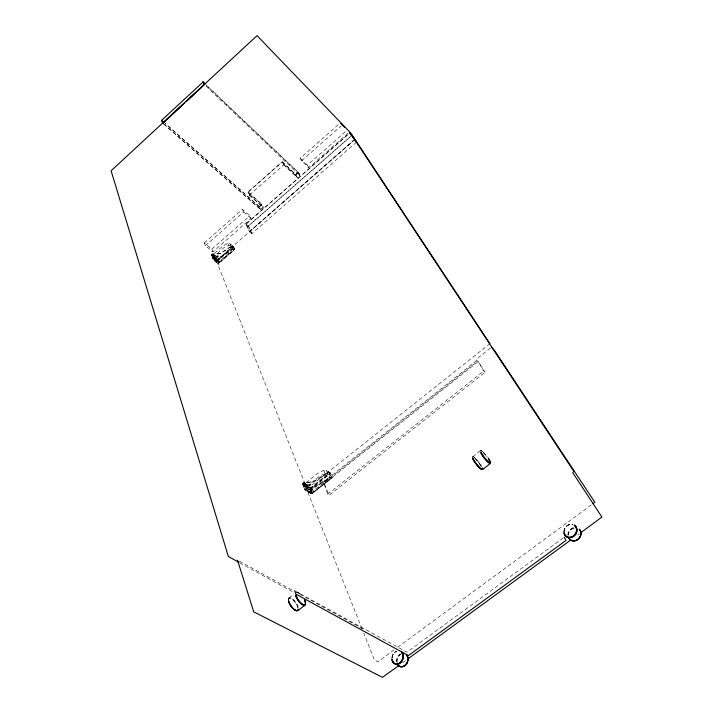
<?xml version="1.0" encoding="UTF-8"?>
<svg xmlns="http://www.w3.org/2000/svg" width="713" height="713" viewBox="0 0 713 713"><rect width="100%" height="100%" fill="white"/><g stroke="black" fill="none" stroke-linecap="round" stroke-linejoin="round"><path stroke-width="0.53" stroke-dasharray="3.56 2.67" d="M212.937 258.685L212.946 257.429L214.265 257.01L216.993 259.229L218.677 262.536L219.426 262.803L234.711 249.443L233.632 246.903L231.975 245.709L220.281 253.489L212.224 253.953A1.007 0.802 -20.7 0 0 211.681 254.354L211.636 255.53L217.492 260.343C223.071 273.177 209.738 253.186 214.845 257.527L214.738 258.302L213.561 258.721A0.936 0.74 -20.8 0 1 213.196 258.391L214.239 257.482A0.936 0.74 -20.8 0 1 214.64 257.767L213.463 258.471A0.936 0.74 -20.8 0 1 213.098 258.142L213.151 258.249M218.909 264.042L217.946 262.509L229.657 252.393L232.999 247.509L232.162 245.539L229.836 243.614L227.839 243.427L223.116 245.718L213.196 254.425L214.417 255.414L215.21 257.402L213.882 258.569L218.214 262.393L217.42 260.397L213.089 256.573C215.29 252.509 215.674 258.552 214.355 255.486M214.613 259.746L219.426 262.803L217.839 259.541L213.98 256.422L223.935 247.696L228.668 245.406L230.664 245.584L232.999 247.509M214.31 260.004L214.952 261.43L218.624 264.282M213.508 257.117L213.454 256.6L214.087 259.291L215.014 260.076M214.158 257.099L221.618 256.778L233.222 249.024L234.711 249.443M303.016 484.1A1.185 0.766 -22.6 0 0 303.435 484.412L304.308 484.332A0.909 0.588 -22.6 0 0 304.816 483.931L304.843 483.289A1.185 0.766 -22.6 0 0 304.371 483.022L303.15 483.45L303.177 484.501A1.185 0.766 -22.6 0 0 303.595 484.813L304.469 484.733A0.909 0.588 -22.6 0 0 304.977 484.332L305.004 483.69A1.185 0.766 -22.6 0 0 304.531 483.423L303.462 483.699L303.177 484.501M307.196 484.769L306.162 485.223L306.251 484.136L307.196 484.769L306.412 484.537L304.522 485.936L309.567 489.626L330.315 473.191L328.595 472.532L313.675 481.961L303.676 483.245A1.283 0.838 -22.6 0 0 302.972 483.726C301.51 486.355 308.159 487.015 304.308 484.555C301.305 478.396 310.048 487.193 309.834 489.002L310.725 489.216L312.16 493.681C312.116 490.089 303.034 492.184 304.79 488.307A1.292 0.838 -22.6 0 1 305.494 487.817L315.529 486.516L330.36 477.14L332.08 477.318L330.315 473.191M309.023 489.341C306.661 489.154 310.538 490.223 307.873 489.644M213.419 254.764L212.251 255.414A0.927 0.74 -20.8 0 1 211.895 255.094L211.993 255.334A0.927 0.74 -20.8 0 0 212.349 255.664L213.347 255.45L213.33 254.47A0.927 0.74 -20.7 0 0 212.929 254.184L212.073 254.363L211.725 255.397L213.089 258.534L214.426 258.614M218.009 259.594L219.096 258.837A0.927 0.74 -21.1 0 1 219.488 259.122L219.408 259.853L218.41 260.067A0.927 0.74 -21.1 0 1 218.053 259.746L217.955 259.496A0.927 0.74 -21.1 0 0 218.312 259.817L219.461 259.318M302.642 484.617L302.811 483.325A1.283 0.838 -22.6 0 1 303.515 482.844L313.506 481.56L328.265 472.22C330.939 471.222 331.411 476.248 332.401 477.541L312.401 493.387L311.028 493.031M310.966 493.244C306.929 491.025 304.077 488.253 312.071 493.164L478.209 361.589L483.77 371.054L485.116 372.302L329.148 495.223L327.615 494.207L324.13 483.637L322.632 482.648L476.899 360.341L478.209 361.589M310.645 493.432L311.028 492.897M311.046 493.271L310.654 493.583L306.911 490.776L307.321 490.535L304.914 485.794L305.619 486.114M305.253 486.4C305.03 485.348 301.991 483.877 303.542 482.505M163.651 123.928L260.708 209.56L263.257 207.314L261.938 204.479L248.195 192.038L282.196 161.922L295.69 174.605C296.18 180.594 302.704 174.64 298.203 172.386L205.531 84.366M212.741 258.204L212.991 257.651A1.016 0.811 -20.8 0 1 213.535 257.25L214.141 257.233A0.927 0.74 -20.8 0 1 214.542 257.518L214.56 258.507M249.612 195.095L263.222 207.385M214.239 257.01L213.891 257.331L216.761 259.621M216.333 260.833L305.636 485.357L308.818 487.46L489.876 343.702M251.956 233.597L249.398 231.627L246.065 224.025L348.871 133.723M218.24 256.27L217.091 256.769A0.927 0.74 -21.1 0 1 216.734 256.448L216.832 256.689A0.927 0.74 -21.1 0 0 217.189 257.019L218.053 256.912L218.258 256.119A0.927 0.74 -21.1 0 0 217.866 255.789L216.788 256.546M332.401 477.541L330.529 477.541L315.69 486.926L305.654 488.227A1.292 0.838 -22.6 0 0 304.95 488.708L305.146 489.483A1.194 0.766 -22.6 0 0 305.565 489.795L306.447 489.715A0.909 0.588 -22.6 0 0 306.955 489.314L306.822 488.271A1.185 0.766 -22.6 0 0 306.349 487.995L305.271 488.28L304.611 489.608M298.15 172.386L299.763 175.22L297.437 177.287M310.69 493.565L304.451 489.198M304.95 485.918L305.752 485.508L310.725 489.216L330.645 473.414M302.811 484.172L304.041 483.191L305.378 483.672L304.175 485.063L303.123 484.911L302.811 484.172L304.941 489.492L306.554 489.439L307.196 488.245L305.298 487.977L304.629 488.753L304.941 489.492M232.162 245.539L228.828 250.415L217.42 260.397L218.401 260.236L233.632 246.903M324.477 477.79L329.005 472.229L326.287 470.375L323.836 470.366L317.811 473.289L304.825 483.628L306.251 484.564L307.544 487.817L305.815 489.189L310.859 492.879L325.832 481.017L330.369 475.446L329.005 472.229M216.342 260.735L353.639 140.541M214.845 257.527L213.481 254.398L212.171 254.327L211.993 255.334M261.796 204.364L259.372 206.823M288.89 597.949L293.943 594M304.95 485.776L304.513 486.168L305.119 486.453M249.559 231.538L353.416 140.621L249.541 231.752M248.026 192.073L282.196 161.789M249.407 194.979L283.881 164.712L282.196 161.922M204.283 242.999L242.42 209.319L249.835 215.763L251.038 218.365L212.937 251.832L205.335 245.682L204.283 242.999L211.868 249.149L212.937 251.832M348.042 133.135L308.774 167.635L301.635 160.746L300.226 158.277L340.386 122.814M205.335 245.682L243.614 211.921L242.42 209.319M301.635 160.746L341.117 125.916M259.398 206.556L261.724 204.506M295.877 174.453L298.061 172.537M259.505 206.681L261.823 204.64M295.984 174.587L298.168 172.662M211.868 249.149L249.835 215.763M308.774 167.635L307.356 165.158L346.482 130.746M263.142 207.43L260.806 209.479L259.452 206.797M246.154 223.98L348.069 134.481M211.725 255.397L212.839 255.94L213.731 254.728M248.454 225.959L351.928 135.301M351.981 135.363L248.329 226.083M213.704 256.769L214.203 256.609M218.401 260.236L214.301 256.858L213.472 257.028A1.016 0.811 -20.8 0 0 212.893 257.402L212.839 258.587M214.533 259.229L219.141 262.58L234.434 249.211L233.356 246.671L231.939 246.003L220.379 253.73L212.385 254.193A1.007 0.802 -20.8 0 0 211.779 254.594L211.636 255.388L213.873 256.627M217.822 259.692L233.062 246.35M217.652 259.978L233.356 246.671M218.944 262.5L234.434 249.211M356.464 142.181L251.921 233.579L248.507 226.199M219.167 262.847L234.461 249.47M306.287 484.608L306.055 485.072M305.039 486.221L305.859 485.883L310.03 488.61L312.071 493.164M303.48 483.396L306.091 490.134L306.652 490.045M310.012 488.307L329.923 472.496M310.03 488.61L329.95 472.799M307.535 490.9L306.848 491.159M490.473 348.033L476.329 359.254L476.89 360.359M362.061 628.928L308.025 492.736L322.062 481.596L323.987 482.719L477.799 360.84L485.116 372.302M311.857 493.182L331.875 477.318M312.16 493.681L332.187 477.817M327.615 494.207L483.77 371.054M295.815 174.614L298.221 172.501M259.336 206.708L165.068 123.429M394.084 649.891L377.943 661.753L374.468 660.024L363.701 633.064M397.667 647.252L592.075 504.367M563.332 537.816L406.954 652.208L294.398 590.533M402.533 662.84L406.125 660.22M577.53 535.08L579.33 533.77M213.918 256.6L213.374 256.787M234.238 249.122L232.991 248.846L223.178 255.655C221.306 257.643 213.677 257.34 214.016 256.84M215.174 259.63L214.586 259.844M307.481 490.936L307.508 491.551M362.979 628.928L297.731 593.136M480.241 450.75L472.389 457.202A7.95 1.444 52.1 0 1 473.655 457.229M305.119 485.731L302.481 484.216M330.369 475.446L327.65 473.592L325.199 473.592L319.148 476.516L306.118 486.872L307.544 487.817M304.941 485.811L305.449 485.491M304.923 486.204L305.61 485.892M304.763 485.794L305.396 485.517M214.729 260.111L215.273 259.88L214.729 260.111L212.741 258.338M295.779 174.712L297.312 177.368L283.631 164.694M310.636 493.209L312.401 493.387M303.15 482.817L307.356 485.544L309.023 489.038L310.725 489.216M219.426 262.803L218.026 262.518M297.125 592.307L296.858 592.316A7.763 2.888 54.7 0 1 300.868 594.874M251.769 233.65L248.347 226.217M248.16 192.082L249.559 194.988L248.222 192.18M215.665 259.104C217.545 259.077 214.818 257.589 215.683 259.291M481.177 450.75L481.453 450.866A7.691 1.328 52 0 0 480.767 451.106M239.88 562.896L293.542 592.236M239.274 561.104L292.856 590.471M260.548 209.497L259.291 206.815M259.22 206.636L165.14 123.287M309.166 489.653L308.034 490.045M246.038 224.096L248.258 226.101M243.614 211.921L251.038 218.365M163.767 123.902L260.664 209.488M248.017 192.198L261.733 204.381M249.398 195.104L263.15 207.305M215.486 258.89C216.681 260.566 216.502 257.464 215.584 259.14M283.863 164.596L297.303 177.296M282.33 161.78L295.743 174.462M206.271 85.168L298.079 172.403M206.048 86.202L299.745 175.255M300.226 158.277L307.356 165.158M246.056 224.132L249.407 231.484M299.692 175.157L298.275 172.644M283.712 164.667L282.277 161.994M215.255 255.798L214.372 256.083M305.895 484.671L307.009 484.279M307.053 488.815L306.982 488.672A1.194 0.766 -22.6 0 0 306.51 488.405L305.431 488.69L305.146 489.483M310.779 484.421L310.708 484.279A1.176 0.766 -22.8 0 0 310.235 484.011L309.023 484.439L309.05 485.482A1.176 0.766 -22.8 0 0 309.469 485.803L310.342 485.713A0.9 0.588 -22.8 0 0 310.841 485.321L310.779 484.421L310.681 484.92A0.9 0.588 -22.8 0 1 310.173 485.312L309.299 485.393A1.176 0.766 -22.8 0 1 308.889 485.081M310.939 484.822L310.868 484.68A1.176 0.766 -22.8 0 0 310.405 484.412L309.05 485.482M312.784 489.385L312.713 489.243A1.185 0.766 -22.8 0 0 312.241 488.975L310.886 490.054A1.185 0.766 -22.8 0 0 311.296 490.366L312.169 490.286A0.909 0.588 -22.8 0 0 312.677 489.884L312.784 489.385L312.838 490.286A0.909 0.588 -22.8 0 1 312.339 490.687L311.456 490.776A1.185 0.766 -22.8 0 1 311.046 490.455L312.401 489.385A1.185 0.766 -22.8 0 1 312.873 489.653L312.945 489.795M214.265 255.833L215.157 255.548M219.488 259.122L219.39 258.872A0.927 0.74 -21.1 0 0 218.989 258.587L218.026 258.899L218.053 259.746M326.287 470.375L327.65 473.592M229.836 243.614L230.664 245.584M323.836 470.366L325.199 473.592M227.839 243.427L228.668 245.406M324.442 483.904L329.148 495.223M309.834 489.002L311.501 493.173M218.116 260.013L219.141 262.58M309.602 489.421L311.269 493.592M305.093 483.343L307.223 488.663M304.62 483.173L307 489.091M213.481 254.398L214.898 257.919M213.089 254.202L214.738 258.302M304.041 483.191L306.554 489.439M213.285 255.789L214.399 258.596M212.617 254.176L213.731 256.983M212.171 254.327L213.953 258.748M303.043 483.744L305.414 489.662M302.847 484.59L304.656 489.171M211.841 254.621L213.481 258.721M211.681 255.004L213.089 258.534M213.205 258.391L213.169 257.545L213.873 257.331M216.832 256.689L216.805 255.851L217.768 255.539A0.927 0.74 -21.1 0 1 218.169 255.824L218.356 256.359M306.893 488.414L306.795 488.904A0.909 0.588 -22.6 0 1 306.287 489.305L305.405 489.394A1.194 0.766 -22.6 0 1 304.986 489.073M211.948 255.192L213.027 254.434A0.927 0.74 -20.8 0 1 213.428 254.719M472.541 457.238A7.674 1.399 52.1 0 1 473.156 457.247M474.965 458.602A7.674 1.399 52.1 0 1 481.507 467.175M474.279 457.701A7.95 1.444 52.1 0 1 481.792 467.22M472.55 457.39A8.119 1.471 52.1 0 1 476.4 459.306A8.119 1.471 52.1 0 1 482.451 467.951M480.152 451.026A8.137 1.408 52 0 1 481.4 451.088M483.583 453.031A8.137 1.408 52 0 1 487.068 457.167M480.464 450.99A7.968 1.381 52 0 1 481.694 451.053M482.318 451.525A7.968 1.381 52 0 1 487.246 457.006M481.952 451.16A7.691 1.328 52 0 1 482.549 451.614M483.245 452.238A7.691 1.328 52 0 1 487.309 456.908M392.052 657.849A6.693 5.241 -69.1 0 1 397.034 651.103M391.936 657.903A6.934 5.428 -69.1 0 1 396.125 651.299L396.223 651.236A7.077 5.544 -69.2 0 0 391.954 657.983M396.553 661.628A7.041 5.544 -69.4 0 1 399.877 654.311M396.793 661.655A6.898 5.428 -69.4 0 1 400.964 653.928M397.221 662.716A6.658 5.241 -69.4 0 1 401.089 654.178M564.063 531.711A6.773 5.9 -50.9 0 1 573.404 524.857M563.903 531.791A7.014 6.114 -50.9 0 1 572.557 524.358M563.885 531.898A7.157 6.239 -50.9 0 1 572.708 524.313M567.824 535.106A7.121 6.239 -51 0 1 574.357 527.486M568.065 535.178A6.978 6.105 -51 0 1 575.587 527.656M568.35 535.196A6.738 5.9 -51 0 1 574.535 527.994M288.382 599.517A7.326 2.79 54.8 0 1 293.195 600.221A7.326 2.79 54.8 0 1 297.936 608.563M288.31 600.007A7.585 2.888 54.8 0 1 292.874 599.588A7.585 2.888 54.8 0 1 298.221 608.626M288.4 599.776A7.745 2.941 54.8 0 1 293.052 599.339A7.745 2.941 54.8 0 1 298.515 608.563M296.563 592.351A7.602 2.834 54.7 0 1 301.046 594.802M296.822 592.476A7.344 2.727 54.7 0 1 301.144 594.856"/><path stroke-width="1.07" d="M581.122 532.459L601.906 517.059L572.753 472.737L573.751 471.24L349.593 131.834L257.036 35.65L111.094 170.799L228.365 556.496L238.9 562.361M356.545 142.137L349.709 132.992M489.902 343.666L356.963 142.413M351.928 135.301L349.851 132.921M184.676 102.779L162.867 123.197M186.289 101.282L204.274 84.642L203.036 82.04L161.744 120.176L162.707 122.992M162.938 123.028L165.371 120.782M166.985 119.285L183.981 103.545M186.405 101.299L201.779 87.066M298.355 610.266L304.799 605.337M482.977 469.199L490.063 463.78M592.966 503.708L594.82 502.255L494.189 349.994L491.471 347.374M408.647 655.416L565.979 540.436L564.348 537.165M237.5 560.195L253.739 611.852L382.444 677.332L398.941 665.47M407.916 658.91L570.355 540.32M203.036 82.04L204.783 83.608M408.291 655.488L295.948 594.134L294.585 590.712M352.035 135.203L356.562 141.923M354.441 139.828L356.482 142.047L352.124 135.274M204.658 83.635L203.045 82.102L204.328 84.544M161.753 120.408L162.724 122.912M340.386 122.814L345.003 127.618M350.003 132.983L352.017 135.078M349.816 132.983L351.482 135.497M202.938 82.057L204.266 84.58M482.353 468.646A7.95 1.444 52.1 0 1 478.601 466.81A7.95 1.444 52.1 0 1 472.648 458.29M482.122 469.011A7.674 1.399 52.1 0 1 478.432 466.783A7.674 1.399 52.1 0 1 473.022 459.306M490.107 462.095A8.137 1.408 52 0 1 487.398 461.685A8.137 1.408 52 0 1 480.794 452.915M489.225 460.384A8.137 1.408 52 0 1 489.733 461.302M488.744 459.163A7.968 1.381 52 0 1 488.681 462.443A7.968 1.381 52 0 1 481.097 452.844M482.674 468.601A8.119 1.471 52.1 0 1 478.842 466.721A8.119 1.471 52.1 0 1 472.764 458.031M488.066 457.96A7.691 1.328 52 0 1 488.69 462.149A7.691 1.328 52 0 1 481.034 452.14M401.348 652.154A6.693 5.241 -69.1 0 1 399.735 662.858A6.693 5.241 -69.1 0 1 392.043 658.972M401.562 652.003A6.934 5.428 -69.1 0 1 399.895 663.09A6.934 5.428 -69.1 0 1 391.927 659.062M401.767 651.958A7.077 5.544 -69.2 0 1 400.519 662.921A7.077 5.544 -69.2 0 1 392.097 660.3M406.989 655.247A7.041 5.544 -69.4 0 1 405.554 664.988A7.041 5.544 -69.4 0 1 397.542 664.748M407.016 655.407A6.898 5.428 -69.4 0 1 405.608 664.953A6.898 5.428 -69.4 0 1 397.765 664.712M406.936 655.612A6.658 5.241 -69.4 0 1 406.624 663.5A6.658 5.241 -69.4 0 1 400.136 666.352M399.316 665.942A6.658 5.241 -69.4 0 1 398.603 665.345M574.304 525.365A6.773 5.9 -50.9 0 1 573.484 535.918A6.773 5.9 -50.9 0 1 564.161 532.798M574.518 525.223A7.014 6.114 -50.9 0 1 573.662 536.149A7.014 6.114 -50.9 0 1 564.01 532.923M574.705 525.196A7.157 6.239 -50.9 0 1 573.84 536.345A7.157 6.239 -50.9 0 1 563.983 533.057M579.437 529.153A7.121 6.239 -51 0 1 578.252 539.18A7.121 6.239 -51 0 1 568.716 538.342M579.437 529.349A6.978 6.105 -51 0 1 578.279 539.171A6.978 6.105 -51 0 1 568.938 538.342M579.33 529.572A6.738 5.9 -51 0 1 580.435 531.328M580.73 532.361A6.738 5.9 -51 0 1 580.756 534.572M580.48 535.686A6.738 5.9 -51 0 1 574.616 540.704M572.477 540.606A6.738 5.9 -51 0 1 571.487 540.276M570.596 539.759A6.738 5.9 -51 0 1 569.821 539.081M297.784 609.891A7.326 2.79 54.8 0 1 293.114 608.652A7.326 2.79 54.8 0 1 288.507 601.112M298.061 610.007A7.585 2.888 54.8 0 1 293.23 608.715A7.585 2.888 54.8 0 1 288.453 600.899M304.558 600.239A7.763 2.888 54.7 0 1 302.57 604.909A7.763 2.888 54.7 0 1 295.521 595.319M304.665 600.07A7.602 2.834 54.7 0 1 302.722 604.642A7.602 2.834 54.7 0 1 295.815 595.239M298.506 609.348A7.745 2.941 54.8 0 1 293.863 609.062A7.745 2.941 54.8 0 1 288.542 600.685M304.647 599.927A7.344 2.727 54.7 0 1 302.767 604.348A7.344 2.727 54.7 0 1 296.1 595.275"/></g></svg>
